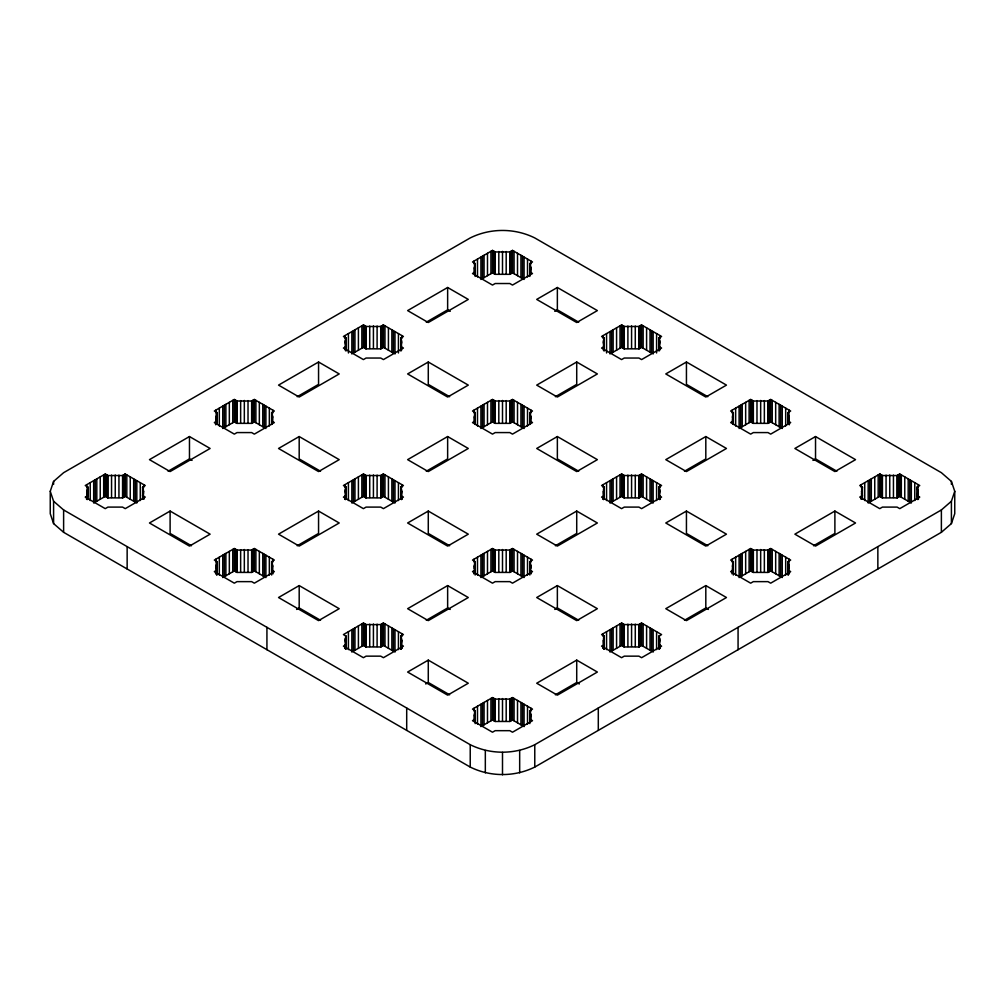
<?xml version="1.0" encoding="UTF-8"?>
<svg xmlns="http://www.w3.org/2000/svg" width="1005" height="1005" viewBox="0 0 1005 1005"><rect width="100%" height="100%" fill="white"/><g stroke="black" fill="none" stroke-linecap="round" stroke-linejoin="round"><path stroke-width="1.5" d="M86.958 498.769L87.912 487.086L85.237 485.541L105.249 473.996L107.924 475.541L122.572 475.541L125.248 473.996L145.26 485.541L142.584 487.086L142.584 499.02M142.584 487.086L143.539 491.319L142.584 495.553L145.26 497.098L125.248 508.643L122.572 507.098L107.924 507.098L105.249 508.643L85.237 497.098L87.912 495.553L86.958 491.319M216.037 421.271L216.992 412.565L214.316 411.02L234.328 399.462L237.004 401.008L251.652 401.008L254.34 399.462L274.34 411.02L271.664 412.565L271.664 424.487M216.037 568.83L216.992 561.619L214.316 560.074L234.328 548.516L237.004 550.062L251.652 550.062L254.34 548.516L274.34 560.074L271.664 561.619L271.664 575.036M271.664 412.565L272.631 416.786L271.664 421.02L274.34 422.565L254.34 434.122L251.652 432.577L237.004 432.577L234.328 434.122L214.316 422.565L216.992 421.02L216.037 416.786M271.664 561.619L272.631 565.84L271.664 570.074L274.34 571.619L254.34 583.176L251.652 581.631L237.004 581.631L234.328 583.176L214.316 571.619L216.992 570.074L216.037 565.84M346.084 338.032L345.117 342.265L346.084 346.499L343.409 348.044L363.408 359.589L366.084 358.044L380.744 358.044L383.42 359.589L403.432 348.044L400.756 346.499L401.711 342.265L400.756 338.032L403.432 336.487L383.42 324.942L380.744 326.487L366.084 326.487L363.408 324.942L343.409 336.487L346.084 338.032L346.084 350.971M346.084 487.086L345.117 491.319L346.084 495.553L343.409 497.098L363.408 508.643L366.084 507.098L380.744 507.098L383.42 508.643L403.432 497.098L400.756 495.553L401.711 491.319L400.756 487.086L403.432 485.541L383.42 473.996L380.744 475.541L366.084 475.541L363.408 473.996L343.409 485.541L346.084 487.086L346.084 499.02M346.084 636.14L345.117 640.373L346.084 644.594L343.409 646.14L363.408 657.697L366.084 656.152L380.744 656.152L383.42 657.697L403.432 646.14L400.756 644.594L401.711 640.373L400.756 636.14L403.432 634.595L383.42 623.037L380.744 624.595L366.084 624.595L363.408 623.037L343.409 634.595L346.084 636.14L346.084 649.067M474.209 272.217L475.164 263.511L472.488 261.966L492.5 250.408L495.176 251.954L509.824 251.954L512.5 250.408L532.512 261.966L529.836 263.511L529.836 276.438M474.209 421.271L475.164 412.565L472.488 411.02L492.5 399.462L495.176 401.008L509.824 401.008L512.5 399.462L532.512 411.02L529.836 412.565L529.836 424.487M474.209 568.83L475.164 561.619L472.488 560.074L492.5 548.516L495.176 550.062L509.824 550.062L512.5 548.516L532.512 560.074L529.836 561.619L529.836 575.036M474.209 719.366L475.164 710.661L472.488 709.115L492.5 697.571L495.176 699.116L509.824 699.116L512.5 697.571L532.512 709.115L529.836 710.661L529.836 723.6M529.836 263.511L530.791 267.745L529.836 271.966L532.512 273.511L512.5 285.068L509.824 283.523L495.176 283.523L492.5 285.068L472.488 273.511L475.164 271.966L474.209 267.745M529.836 412.565L530.791 416.786L529.836 421.02L532.512 422.565L512.5 434.122L509.824 432.577L495.176 432.577L492.5 434.122L472.488 422.565L475.164 421.02L474.209 416.786M529.836 561.619L530.791 565.84L529.836 570.074L532.512 571.619L512.5 583.176L509.824 581.631L495.176 581.631L492.5 583.176L472.488 571.619L475.164 570.074L474.209 565.84M529.836 710.661L530.791 714.894L529.836 719.128L532.512 720.673L512.5 732.218L509.824 730.673L495.176 730.673L492.5 732.218L472.488 720.673L475.164 719.128L474.209 714.894M604.244 338.032L603.289 342.265L604.244 346.499L601.568 348.044L621.58 359.589L624.256 358.044L638.916 358.044L641.592 359.589L661.591 348.044L658.916 346.499L659.883 342.265L658.916 338.032L661.591 336.487L641.592 324.942L638.916 326.487L624.256 326.487L621.58 324.942L601.568 336.487L604.244 338.032L604.244 350.971M603.289 494.297L604.244 487.086L601.568 485.541L621.58 473.996L624.256 475.541L638.916 475.541L641.592 473.996L661.591 485.541L658.916 487.086L658.916 499.02M603.289 643.351L604.244 636.14L601.568 634.595L621.58 623.037L624.256 624.595L638.916 624.595L641.592 623.037L661.591 634.595L658.916 636.14L658.916 649.067M732.369 421.271L733.336 412.565L730.66 411.02L750.66 399.462L753.348 401.008L767.996 401.008L770.672 399.462L790.684 411.02L788.008 412.565L788.008 424.487M732.369 570.312L733.336 561.619L730.66 560.074L750.66 548.516L753.348 550.062L767.996 550.062L770.672 548.516L790.684 560.074L788.008 561.619L788.008 575.036M788.008 412.565L788.963 416.786L788.008 421.02L790.684 422.565L770.672 434.122L767.996 432.577L753.348 432.577L750.66 434.122L730.66 422.565L733.336 421.02L732.369 416.786M788.008 561.619L788.963 565.84L788.008 570.074L790.684 571.619L770.672 583.176L767.996 581.631L753.348 581.631L750.66 583.176L730.66 571.619L733.336 570.074L732.369 565.84M861.461 494.297L862.416 487.086L859.74 485.541L879.752 473.996L882.428 475.541L897.076 475.541L899.751 473.996L919.763 485.541L917.088 487.086L917.088 499.02M917.088 487.086L918.042 491.319L917.088 495.553L919.763 497.098L899.751 508.643L897.076 507.098L882.428 507.098L879.752 508.643L859.74 497.098L862.416 495.553L861.461 491.319M50.25 491.319L53.592 481.408L63.617 472.689L470.227 237.934C490.302 227.959 514.698 227.959 534.773 237.934L941.384 472.689L951.408 481.408L954.75 491.319L954.75 513.681L951.408 523.592L941.384 532.311L534.773 767.066C514.698 777.041 490.302 777.041 470.227 767.066L63.617 532.311L53.592 523.592L50.25 513.681L50.25 491.319L53.592 501.231L53.592 523.592M951.408 523.592L951.408 501.231L954.75 491.319M53.592 501.231L63.617 509.95L470.227 744.705C490.302 754.68 514.698 754.68 534.773 744.705L941.384 509.95L951.408 501.231M189.468 436.547L149.456 459.649L170.109 471.571L210.12 448.469L189.468 436.547L189.468 458.908L168.124 471.232M318.56 362.014L278.536 385.116L299.189 397.038L339.213 373.935L318.56 362.014L318.56 384.375L297.216 396.699M447.64 287.493L407.628 310.595L428.281 322.517L468.292 299.415L447.64 287.493L447.64 309.854L426.296 322.178M136.818 480.666L136.818 503.028L125.248 496.357L122.572 497.902L107.924 497.902L105.249 496.357L93.679 503.028L93.679 480.666M265.898 428.507L254.34 421.824L251.652 423.369L237.004 423.369L234.328 421.824L222.758 428.507L222.758 406.146M393.42 330.72L393.42 353.082L383.42 347.303L380.744 348.848L366.084 348.848L363.408 347.303L353.408 353.082L353.408 330.72M524.07 257.092L524.07 279.453L512.5 272.782L509.824 274.327L495.176 274.327L492.5 272.782L480.93 279.453L480.93 257.092M170.109 511.068L149.456 522.989L189.468 546.092L210.12 534.17L170.109 511.068L170.109 533.429L191.453 545.753M299.189 436.547L278.536 448.469L318.56 471.571L339.213 459.649L299.189 436.547L299.189 458.908L320.532 471.232M428.281 362.014L407.628 373.935L447.64 397.038L468.292 385.116L428.281 362.014L428.281 384.375L449.624 396.699M557.36 287.493L536.708 299.415L576.719 322.517L597.372 310.595L557.36 287.493L557.36 309.854L578.704 322.178M554.785 311.349L557.36 309.854M318.56 511.068L278.536 534.17L299.189 546.092L339.213 522.989L318.56 511.068L318.56 533.429L297.216 545.753M447.64 436.547L407.628 459.649L428.281 471.571L468.292 448.469L447.64 436.547L447.64 458.908L426.296 471.232M576.719 362.014L536.708 385.116L557.36 397.038L597.372 373.935L576.719 362.014L576.719 384.375L555.376 396.699M265.898 555.2L265.898 577.561L254.34 570.878L251.652 572.423L237.004 572.423L234.328 570.878L222.758 577.561L222.758 555.2M394.99 480.666L394.99 503.028L383.42 496.357L380.744 497.902L366.084 497.902L363.408 496.357L351.851 503.028L351.851 480.666M524.07 406.146L524.07 428.507L512.5 421.824L509.824 423.369L495.176 423.369L492.5 421.824L480.93 428.507L480.93 406.146M651.592 330.72L651.592 353.082L641.592 347.303L638.916 348.848L624.256 348.848L621.58 347.303L611.58 353.082L611.58 330.72M299.189 585.588L278.536 597.523L318.56 620.625L339.213 608.691L299.189 585.588L299.189 607.962L320.532 620.273M428.281 511.068L407.628 522.989L447.64 546.092L468.292 534.17L428.281 511.068L428.281 533.429L449.624 545.753M557.36 436.547L536.708 448.469L576.719 471.571L597.372 459.649L557.36 436.547L557.36 458.908L578.704 471.232M686.44 362.014L665.787 373.935L705.812 397.038L726.464 385.116L686.44 362.014L686.44 384.375L707.784 396.699M296.613 609.445L299.189 607.962M447.64 585.588L407.628 608.691L428.281 620.625L468.292 597.523L447.64 585.588L447.64 607.962L426.296 620.273M576.719 511.068L536.708 534.17L557.36 546.092L597.372 522.989L576.719 511.068L576.719 533.429L555.376 545.753M705.812 436.547L665.787 459.649L686.44 471.571L726.464 448.469L705.812 436.547L705.812 458.908L684.468 471.232M393.42 628.816L393.42 651.177L383.42 645.411L380.744 646.956L366.084 646.956L363.408 645.411L353.408 651.177L353.408 628.816M524.07 555.2L524.07 577.561L512.5 570.878L509.824 572.423L495.176 572.423L492.5 570.878L480.93 577.561L480.93 555.2M653.149 480.666L653.149 503.028L641.592 496.357L638.916 497.902L624.256 497.902L621.58 496.357L610.01 503.028L610.01 480.666M739.102 428.507L750.66 421.824L753.348 423.369L767.996 423.369L770.672 421.824L782.242 428.507L782.242 406.146M428.281 660.122L407.628 672.044L447.64 695.146L468.292 683.224L428.281 660.122L428.281 682.483L449.624 694.807M557.36 585.588L536.708 597.523L576.719 620.625L597.372 608.691L557.36 585.588L557.36 607.962L578.704 620.273M686.44 511.068L665.787 522.989L705.812 546.092L726.464 534.17L686.44 511.068L686.44 533.429L707.784 545.753M815.532 436.547L794.88 448.469L834.891 471.571L855.544 459.649L815.532 436.547L815.532 458.908L836.876 471.232M425.693 683.978L428.281 682.483M554.785 609.445L557.36 607.962M812.945 460.391L815.532 458.908M576.719 660.122L536.708 683.224L557.36 695.146L597.372 672.044L576.719 660.122L576.719 682.483L555.376 694.807M705.812 585.588L665.787 608.691L686.44 620.625L726.464 597.523L705.812 585.588L705.812 607.962L684.468 620.273M834.891 511.068L794.88 534.17L815.532 546.092L855.544 522.989L834.891 511.068L834.891 533.429L813.548 545.753M522.512 703.349L522.512 725.711L512.5 719.932L509.824 721.477L495.176 721.477L492.5 719.932L482.488 725.711L482.488 703.349M651.592 628.816L651.592 651.177L641.592 645.411L638.916 646.956L624.256 646.956L621.58 645.411L611.58 651.177L611.58 628.816M782.242 555.2L782.242 577.561L770.672 570.878L767.996 572.423L753.348 572.423L750.66 570.878L739.102 577.561L739.102 555.2M911.321 480.666L911.321 503.028L899.751 496.357L897.076 497.902L882.428 497.902L879.752 496.357L868.182 503.028L868.182 480.666M447.64 309.854L450.215 311.349M705.812 607.962L708.387 609.445M189.468 458.908L192.055 460.391M447.64 607.962L450.215 609.445M576.719 682.483L579.307 683.978M658.916 487.086L659.883 491.319L658.916 495.553L661.591 497.098L641.592 508.643L638.916 507.098L624.256 507.098L621.58 508.643L601.568 497.098L604.244 495.553L603.289 491.319M658.916 636.14L659.883 640.373L658.916 644.594L661.591 646.14L641.592 657.697L638.916 656.152L624.256 656.152L621.58 657.697L601.568 646.14L604.244 644.594L603.289 640.373M951.408 481.408L951.408 484.385M941.384 509.95L941.384 532.311M918.419 496.319L918.419 499.297M918.206 484.636L918.206 487.626M918.042 491.319L918.042 498.769M917.804 489.184L917.804 499.623M917.502 486.847L917.502 498.769M914.764 482.651L914.764 500.54M909.764 479.762L909.764 502.136M908.193 478.87L908.193 501.231M904.764 476.873L904.764 499.246M901.322 474.888L901.322 497.261M899.751 473.996L899.751 496.357M899.337 474.234L899.337 496.596M898.42 474.762L898.42 497.123M897.503 475.29L897.503 497.663M897.076 475.541L897.076 497.902M893.445 475.126L893.445 497.488M889.752 474.988L889.752 497.349M886.058 475.126L886.058 497.488M882.428 475.541L882.428 497.902M882.013 475.29L882.013 497.663M881.084 474.762L881.084 497.123M880.166 474.234L880.166 496.596M879.752 473.996L879.752 496.357M878.182 474.888L878.182 497.261M877.855 546.632L877.855 568.993M874.752 476.873L874.752 499.246M871.31 478.87L871.31 501.231M869.74 479.762L869.74 502.136M864.74 482.651L864.74 500.54M862.416 487.086L862.416 499.02M862.001 486.847L862.001 498.769M861.7 489.184L861.7 493.656M861.298 484.636L861.298 487.626M861.084 496.319L861.084 499.297M789.34 421.798L789.34 424.776M789.34 570.853L789.34 573.83M789.113 410.115L789.113 413.093M789.113 559.169L789.113 562.147M788.963 416.786L788.963 421.271M788.963 565.84L788.963 568.83M788.724 414.663L788.724 420.63M788.724 563.717L788.724 569.684M788.423 412.326L788.423 424.248M788.423 561.368L788.423 574.797M785.684 408.131L785.684 426.02M785.684 557.185L785.684 575.074M780.671 405.241L780.671 427.602M780.671 554.295L780.671 576.656M779.114 404.337L779.114 426.698M779.114 553.391L779.114 575.752M775.672 402.352L775.672 424.713M775.672 551.406L775.672 573.767M772.229 400.367L772.229 422.728M772.229 549.421L772.229 571.782M770.672 399.462L770.672 421.824M770.672 548.516L770.672 570.878M770.257 399.701L770.257 422.075M770.257 548.755L770.257 571.116M769.327 400.241L769.327 422.603M769.327 549.295L769.327 571.657M768.41 400.769L768.41 423.13M768.41 549.823L768.41 572.184M767.996 401.008L767.996 423.369M767.996 550.062L767.996 572.423M764.353 400.593L764.353 422.954M764.353 549.647L764.353 572.008M760.672 400.455L760.672 422.816M760.672 549.509L760.672 571.87M756.979 400.593L756.979 422.954M756.979 549.647L756.979 572.008M753.348 401.008L753.348 423.369M753.348 550.062L753.348 572.423M752.921 400.769L752.921 423.13M752.921 549.823L752.921 572.184M752.004 400.241L752.004 422.603M752.004 549.295L752.004 571.657M751.087 399.701L751.087 422.075M751.087 548.755L751.087 571.116M750.66 399.462L750.66 421.824M750.66 548.516L750.66 570.878M749.102 400.367L749.102 422.728M749.102 549.421L749.102 571.782M745.66 402.352L745.66 424.713M745.66 551.406L745.66 573.767M742.218 404.337L742.218 426.698M742.218 553.391L742.218 575.752M740.66 405.241L740.66 427.602M740.66 554.295L740.66 576.656M739.102 406.146L739.102 427.012M738.072 627.334L738.072 649.695M735.66 408.131L735.66 426.02M735.66 557.185L735.66 575.074M733.336 412.565L733.336 424.487M733.336 561.619L733.336 575.036M732.921 421.258L732.921 424.248M732.921 570.312L732.921 573.302M732.62 414.663L732.62 420.63M732.62 563.717L732.62 570.953M732.218 410.115L732.218 413.093M732.218 559.169L732.218 562.147M731.992 570.853L731.992 573.83M660.26 496.319L660.26 499.297M660.26 645.373L660.26 648.351M660.034 335.582L660.034 338.572M660.034 484.636L660.034 487.626M659.632 340.142L659.632 350.569M659.632 489.184L659.632 499.623M659.632 638.238L659.632 648.677M659.343 337.793L659.343 349.727M659.343 486.847L659.343 498.769M659.343 635.901L659.343 649.318M658.916 338.032L658.916 350.971M656.592 333.597L656.592 352.981M656.592 482.651L656.592 500.54M656.592 631.705L656.592 649.594M653.149 331.612L653.149 353.986M653.149 629.72L653.149 652.082M651.592 479.762L651.592 502.136M650.034 329.816L650.034 352.177M650.034 478.87L650.034 501.231M650.034 627.911L650.034 650.285M646.592 327.831L646.592 350.192M646.592 476.873L646.592 499.246M646.592 625.927L646.592 648.3M643.15 325.846L643.15 348.207M643.15 474.888L643.15 497.261M643.15 623.942L643.15 646.303M641.592 324.942L641.592 347.303M641.592 473.996L641.592 496.357M641.592 623.037L641.592 645.411M641.165 325.18L641.165 347.542M641.165 474.234L641.165 496.596M641.165 623.288L641.165 645.65M640.248 325.708L640.248 348.082M640.248 474.762L640.248 497.123M640.248 623.816L640.248 646.177M639.331 326.248L639.331 348.609M639.331 475.29L639.331 497.663M639.331 624.344L639.331 646.705M638.916 326.487L638.916 348.848M638.916 475.541L638.916 497.902M638.916 624.595L638.916 646.956M635.273 326.072L635.273 348.434M635.273 475.126L635.273 497.488M635.273 624.168L635.273 646.542M631.58 325.934L631.58 348.295M631.58 474.988L631.58 497.349M631.58 624.03L631.58 646.403M627.899 326.072L627.899 348.434M627.899 475.126L627.899 497.488M627.899 624.168L627.899 646.542M624.256 326.487L624.256 348.848M624.256 475.541L624.256 497.902M624.256 624.595L624.256 646.956M623.841 326.248L623.841 348.609M623.841 475.29L623.841 497.663M623.841 624.344L623.841 646.705M622.924 325.708L622.924 348.082M622.924 474.762L622.924 497.123M622.924 623.816L622.924 646.177M621.995 325.18L621.995 347.542M621.995 474.234L621.995 496.596M621.995 623.288L621.995 645.65M621.58 324.942L621.58 347.303M621.58 473.996L621.58 496.357M621.58 623.037L621.58 645.411M620.022 325.846L620.022 348.207M620.022 474.888L620.022 497.261M620.022 623.942L620.022 646.303M616.58 327.831L616.58 350.192M616.58 476.873L616.58 499.246M616.58 625.927L616.58 648.3M613.138 329.816L613.138 352.177M613.138 478.87L613.138 501.231M613.138 627.911L613.138 650.285M611.58 479.762L611.58 502.136M610.01 331.612L610.01 353.986M610.01 629.72L610.01 652.082M606.568 333.597L606.568 352.981M606.568 482.651L606.568 500.54M606.568 631.705L606.568 649.594M604.244 487.086L604.244 499.02M604.244 636.14L604.244 649.067M603.829 337.793L603.829 349.727M603.829 486.847L603.829 498.769M603.829 635.901L603.829 649.318M603.528 340.142L603.528 350.569M603.528 489.184L603.528 499.623M603.528 638.238L603.528 648.677M603.138 335.582L603.138 338.572M603.138 484.636L603.138 487.626M603.138 633.69L603.138 636.668M602.912 496.319L602.912 499.297M602.912 645.373L602.912 648.351M598.302 708.023L598.302 730.384M534.773 744.705L534.773 767.066M531.168 570.853L531.168 573.83M530.954 261.061L530.954 264.039M530.954 410.115L530.954 413.093M530.954 559.169L530.954 562.147M530.954 708.224L530.954 711.201M530.791 267.745L530.791 272.217M530.791 416.786L530.791 421.271M530.791 565.84L530.791 568.83M530.791 714.894L530.791 719.366M530.552 265.609L530.552 271.576M530.552 414.663L530.552 420.63M530.552 563.717L530.552 569.684M530.552 712.771L530.552 718.726M530.251 272.217L530.251 275.194M530.251 421.258L530.251 424.248M530.251 570.312L530.251 573.302M530.251 719.366L530.251 722.344M527.512 259.076L527.512 276.965M527.512 408.131L527.512 426.02M527.512 557.185L527.512 575.074M527.512 706.226L527.512 724.128M524.07 704.241L524.07 726.615M522.512 256.187L522.512 278.548M522.512 405.241L522.512 427.602M522.512 554.295L522.512 576.656M520.942 255.283L520.942 277.656M520.942 404.337L520.942 426.698M520.942 553.391L520.942 575.752M520.942 702.445L520.942 724.806M519.673 750.496L519.673 772.858M517.512 253.298L517.512 275.659M517.512 402.352L517.512 424.713M517.512 551.406L517.512 573.767M517.512 700.46L517.512 722.821M514.07 251.313L514.07 273.674M514.07 400.367L514.07 422.728M514.07 549.421L514.07 571.782M514.07 698.475L514.07 720.836M512.5 250.408L512.5 272.782M512.5 399.462L512.5 421.824M512.5 548.516L512.5 570.878M512.5 697.571L512.5 719.932M512.085 250.66L512.085 273.021M512.085 399.701L512.085 422.075M512.085 548.755L512.085 571.116M512.085 697.809L512.085 720.17M511.168 251.187L511.168 273.548M511.168 400.241L511.168 422.603M511.168 549.295L511.168 571.657M511.168 698.337L511.168 720.711M510.239 251.715L510.239 274.076M510.239 400.769L510.239 423.13M510.239 549.823L510.239 572.184M510.239 698.877L510.239 721.238M509.824 251.954L509.824 274.327M509.824 401.008L509.824 423.369M509.824 550.062L509.824 572.423M509.824 699.116L509.824 721.477M506.193 251.539L506.193 273.913M506.193 400.593L506.193 422.954M506.193 549.647L506.193 572.008M506.193 698.701L506.193 721.062M502.5 251.401L502.5 273.775M502.5 400.455L502.5 422.816M502.5 549.509L502.5 571.87M502.5 698.563L502.5 720.924M502.5 752.418L502.5 774.792M498.807 251.539L498.807 273.913M498.807 400.593L498.807 422.954M498.807 549.647L498.807 572.008M498.807 698.701L498.807 721.062M495.176 251.954L495.176 274.327M495.176 401.008L495.176 423.369M495.176 550.062L495.176 572.423M495.176 699.116L495.176 721.477M494.762 251.715L494.762 274.076M494.762 400.769L494.762 423.13M494.762 549.823L494.762 572.184M494.762 698.877L494.762 721.238M493.832 251.187L493.832 273.548M493.832 400.241L493.832 422.603M493.832 549.295L493.832 571.657M493.832 698.337L493.832 720.711M492.915 250.66L492.915 273.021M492.915 399.701L492.915 422.075M492.915 548.755L492.915 571.116M492.915 697.809L492.915 720.17M492.5 250.408L492.5 272.782M492.5 399.462L492.5 421.824M492.5 548.516L492.5 570.878M492.5 697.571L492.5 719.932M490.93 251.313L490.93 273.674M490.93 400.367L490.93 422.728M490.93 549.421L490.93 571.782M490.93 698.475L490.93 720.836M487.488 253.298L487.488 275.659M487.488 402.352L487.488 424.713M487.488 551.406L487.488 573.767M487.488 700.46L487.488 722.821M485.327 750.496L485.327 772.858M484.058 255.283L484.058 277.656M484.058 404.337L484.058 426.698M484.058 553.391L484.058 575.752M484.058 702.445L484.058 724.806M482.488 256.187L482.488 278.548M482.488 405.241L482.488 427.602M482.488 554.295L482.488 576.656M480.93 704.241L480.93 726.615M477.488 259.076L477.488 276.965M477.488 408.131L477.488 426.02M477.488 557.185L477.488 575.074M477.488 706.226L477.488 724.128M475.164 263.511L475.164 276.438M475.164 412.565L475.164 424.487M475.164 561.619L475.164 575.036M475.164 710.661L475.164 723.6M474.749 272.217L474.749 275.194M474.749 421.258L474.749 424.248M474.749 570.312L474.749 573.302M474.749 719.366L474.749 722.344M474.448 265.609L474.448 271.576M474.448 414.663L474.448 420.63M474.448 563.717L474.448 569.684M474.448 712.771L474.448 718.726M474.046 261.061L474.046 264.039M474.046 410.115L474.046 413.093M474.046 559.169L474.046 562.147M474.046 708.224L474.046 711.201M473.832 570.853L473.832 573.83M470.227 744.705L470.227 767.066M406.698 708.023L406.698 730.384M402.088 496.319L402.088 499.297M402.088 645.373L402.088 648.351M401.862 335.582L401.862 338.572M401.862 484.636L401.862 487.626M401.862 633.69L401.862 636.668M401.711 491.319L401.711 494.297M401.711 640.373L401.711 643.351M401.472 340.142L401.472 350.569M401.472 489.184L401.472 499.623M401.472 638.238L401.472 648.677M401.171 337.793L401.171 349.727M401.171 486.847L401.171 498.769M401.171 635.901L401.171 649.318M400.756 338.032L400.756 350.971M400.756 487.086L400.756 499.02M400.756 636.14L400.756 649.067M398.432 333.597L398.432 352.981M398.432 482.651L398.432 500.54M398.432 631.705L398.432 649.594M394.99 331.612L394.99 353.986M394.99 629.72L394.99 652.082M393.42 479.762L393.42 502.136M391.862 329.816L391.862 352.177M391.862 478.87L391.862 501.231M391.862 627.911L391.862 650.285M388.42 327.831L388.42 350.192M388.42 476.873L388.42 499.246M388.42 625.927L388.42 648.3M384.978 325.846L384.978 348.207M384.978 474.888L384.978 497.261M384.978 623.942L384.978 646.303M383.42 324.942L383.42 347.303M383.42 473.996L383.42 496.357M383.42 623.037L383.42 645.411M383.006 325.18L383.006 347.542M383.006 474.234L383.006 496.596M383.006 623.288L383.006 645.65M382.076 325.708L382.076 348.082M382.076 474.762L382.076 497.123M382.076 623.816L382.076 646.177M381.159 326.248L381.159 348.609M381.159 475.29L381.159 497.663M381.159 624.344L381.159 646.705M380.744 326.487L380.744 348.848M380.744 475.541L380.744 497.902M380.744 624.595L380.744 646.956M377.101 326.072L377.101 348.434M377.101 475.126L377.101 497.488M377.101 624.168L377.101 646.542M373.42 325.934L373.42 348.295M373.42 474.988L373.42 497.349M373.42 624.03L373.42 646.403M369.727 326.072L369.727 348.434M369.727 475.126L369.727 497.488M369.727 624.168L369.727 646.542M366.084 326.487L366.084 348.848M366.084 475.541L366.084 497.902M366.084 624.595L366.084 646.956M365.669 326.248L365.669 348.609M365.669 475.29L365.669 497.663M365.669 624.344L365.669 646.705M364.752 325.708L364.752 348.082M364.752 474.762L364.752 497.123M364.752 623.816L364.752 646.177M363.835 325.18L363.835 347.542M363.835 474.234L363.835 496.596M363.835 623.288L363.835 645.65M363.408 324.942L363.408 347.303M363.408 473.996L363.408 496.357M363.408 623.037L363.408 645.411M361.85 325.846L361.85 348.207M361.85 474.888L361.85 497.261M361.85 623.942L361.85 646.303M358.408 327.831L358.408 350.192M358.408 476.873L358.408 499.246M358.408 625.927L358.408 648.3M354.966 329.816L354.966 352.177M354.966 478.87L354.966 501.231M354.966 627.911L354.966 650.285M353.408 479.762L353.408 502.136M351.851 331.612L351.851 353.986M351.851 629.72L351.851 652.082M348.408 333.597L348.408 352.981M348.408 482.651L348.408 500.54M348.408 631.705L348.408 649.594M345.657 337.793L345.657 349.727M345.657 486.847L345.657 498.769M345.657 635.901L345.657 649.318M345.368 340.142L345.368 350.569M345.368 489.184L345.368 499.623M345.368 638.238L345.368 648.677M344.966 335.582L344.966 338.572M344.966 484.636L344.966 487.626M344.74 496.319L344.74 499.297M344.74 645.373L344.74 648.351M273.008 570.853L273.008 573.83M272.782 410.115L272.782 413.093M272.782 559.169L272.782 562.147M272.631 416.786L272.631 421.271M272.631 565.84L272.631 570.312M272.38 414.663L272.38 420.63M272.38 563.717L272.38 570.953M272.079 421.258L272.079 424.248M272.079 570.312L272.079 573.302M269.34 408.131L269.34 426.02M269.34 557.185L269.34 575.074M266.928 627.334L266.928 649.695M265.898 406.146L265.898 427.012M264.34 405.241L264.34 427.602M264.34 554.295L264.34 576.656M262.782 404.337L262.782 426.698M262.782 553.391L262.782 575.752M259.34 402.352L259.34 424.713M259.34 551.406L259.34 573.767M255.898 400.367L255.898 422.728M255.898 549.421L255.898 571.782M254.34 399.462L254.34 421.824M254.34 548.516L254.34 570.878M253.913 399.701L253.913 422.075M253.913 548.755L253.913 571.116M252.996 400.241L252.996 422.603M252.996 549.295L252.996 571.657M252.079 400.769L252.079 423.13M252.079 549.823L252.079 572.184M251.652 401.008L251.652 423.369M251.652 550.062L251.652 572.423M248.021 400.593L248.021 422.954M248.021 549.647L248.021 572.008M244.328 400.455L244.328 422.816M244.328 549.509L244.328 571.87M240.647 400.593L240.647 422.954M240.647 549.647L240.647 572.008M237.004 401.008L237.004 423.369M237.004 550.062L237.004 572.423M236.59 400.769L236.59 423.13M236.59 549.823L236.59 572.184M235.673 400.241L235.673 422.603M235.673 549.295L235.673 571.657M234.743 399.701L234.743 422.075M234.743 548.755L234.743 571.116M234.328 399.462L234.328 421.824M234.328 548.516L234.328 570.878M232.771 400.367L232.771 422.728M232.771 549.421L232.771 571.782M229.328 402.352L229.328 424.713M229.328 551.406L229.328 573.767M225.886 404.337L225.886 426.698M225.886 553.391L225.886 575.752M224.329 405.241L224.329 427.602M224.329 554.295L224.329 576.656M219.316 408.131L219.316 426.02M219.316 557.185L219.316 575.074M216.992 412.565L216.992 424.487M216.992 561.619L216.992 575.036M216.578 412.326L216.578 424.248M216.578 561.368L216.578 574.797M216.276 414.663L216.276 420.63M216.276 563.717L216.276 569.684M215.887 410.115L215.887 413.093M215.887 559.169L215.887 562.147M215.66 421.798L215.66 424.776M215.66 570.853L215.66 573.83M143.916 496.319L143.916 499.297M143.702 484.636L143.702 487.626M143.539 491.319L143.539 494.297M143.3 489.184L143.3 493.656M142.999 486.847L142.999 498.769M140.26 482.651L140.26 500.54M135.26 479.762L135.26 502.136M133.69 478.87L133.69 501.231M130.248 476.873L130.248 499.246M127.145 546.632L127.145 568.993M126.818 474.888L126.818 497.261M125.248 473.996L125.248 496.357M124.834 474.234L124.834 496.596M123.917 474.762L123.917 497.123M122.987 475.29L122.987 497.663M122.572 475.541L122.572 497.902M118.942 475.126L118.942 497.488M115.248 474.988L115.248 497.349M111.555 475.126L111.555 497.488M107.924 475.541L107.924 497.902M107.497 475.29L107.497 497.663M106.58 474.762L106.58 497.123M105.663 474.234L105.663 496.596M105.249 473.996L105.249 496.357M103.678 474.888L103.678 497.261M100.236 476.873L100.236 499.246M96.807 478.87L96.807 501.231M95.236 479.762L95.236 502.136M90.236 482.651L90.236 500.54M87.912 487.086L87.912 499.02M87.498 486.847L87.498 498.769M87.196 489.184L87.196 499.623M86.794 484.636L86.794 487.626M86.581 496.319L86.581 499.297M63.617 509.95L63.617 532.311M53.592 481.408L53.592 484.385"/></g></svg>
